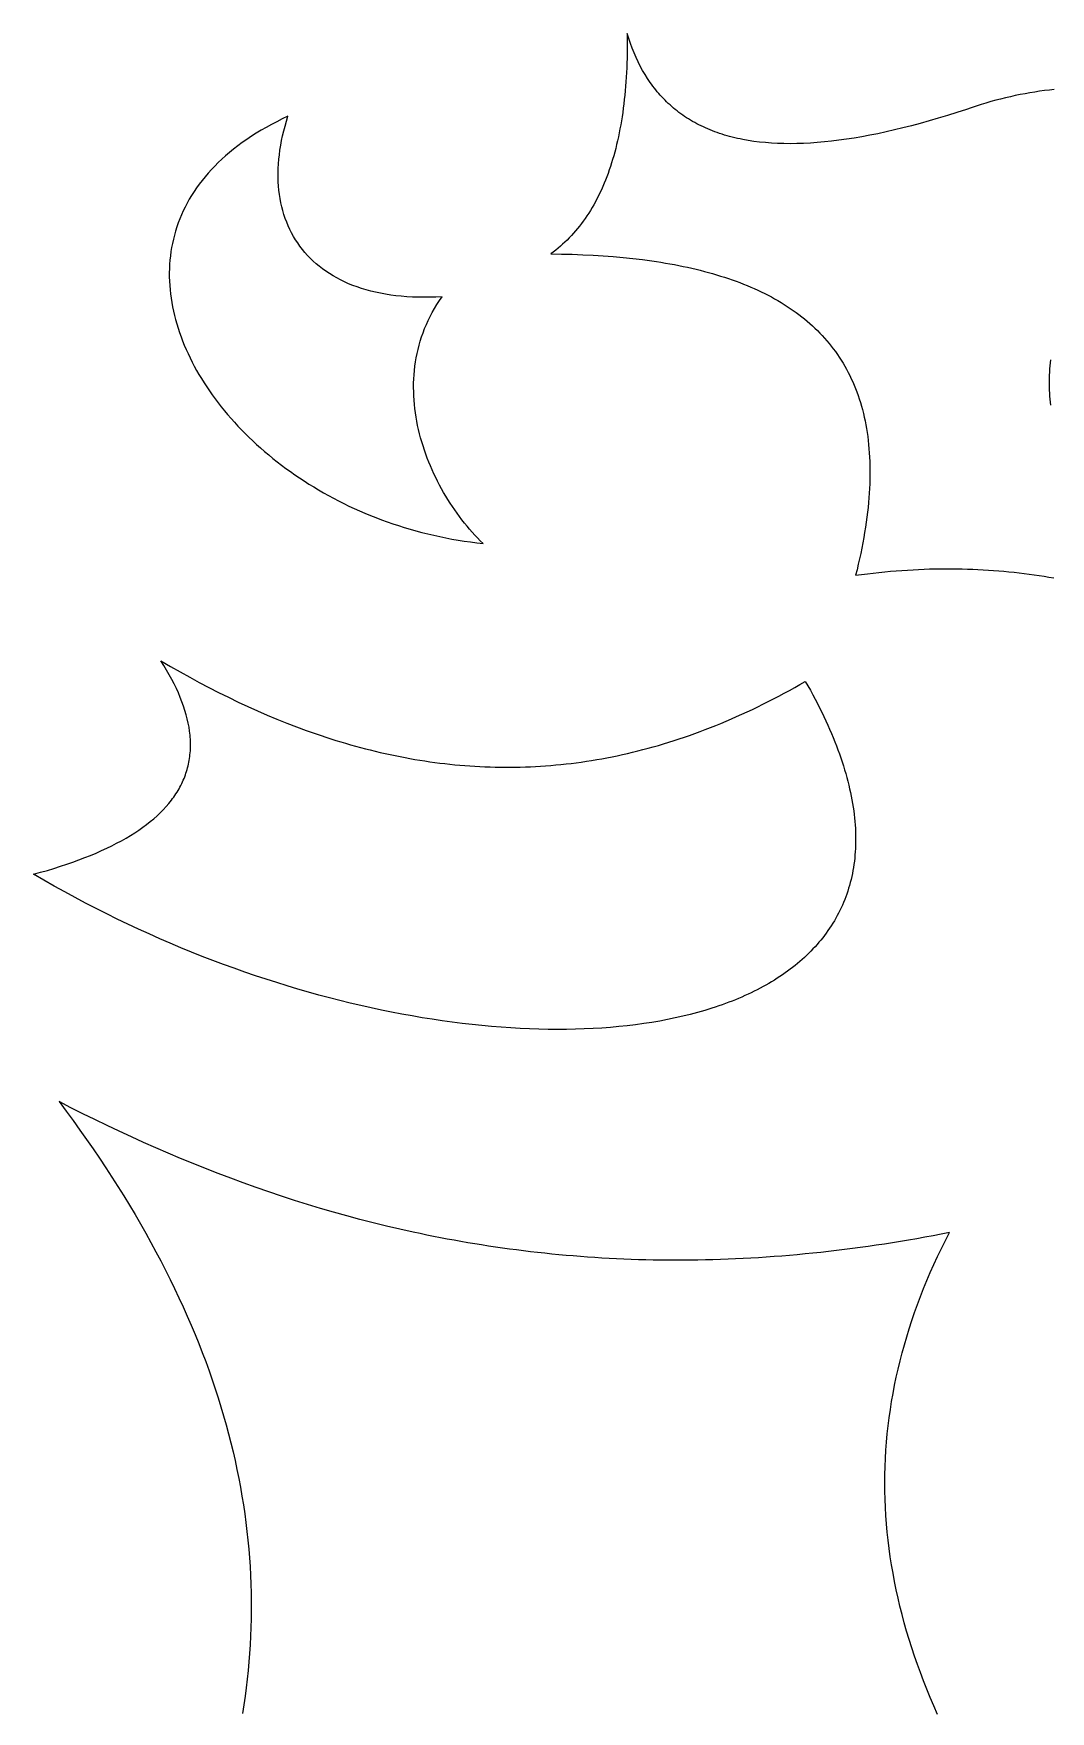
# Model space of a CAD drawing. Extents: x -4113 to -3113, y 1469 to 2469.
# Drawn here: x -3432.6 to -3379.3, y 1943.8 to 2031.8 of the extents above; entities that cross this region are included whole.
import ezdxf

# ---------------------------------------------------------------- set-up
doc = ezdxf.new("R2010")
doc.units = 0
doc.layers.add('PLAN_1', color=18, linetype='CONTINUOUS')

msp = doc.modelspace()

# ---------------------------------------------------------------- linework, layer by layer
at = {"layer": 'PLAN_1'}
for points in [[(-3379.116, 2028.875), (-3379.371, 2028.847), (-3379.626, 2028.816), (-3379.882, 2028.781), (-3380.137, 2028.742), (-3380.393, 2028.701), (-3380.649, 2028.655), (-3380.905, 2028.606), (-3381.161, 2028.553), (-3381.417, 2028.497), (-3381.673, 2028.438), (-3381.93, 2028.374), (-3382.186, 2028.307), (-3382.442, 2028.237), (-3382.698, 2028.162), (-3382.954, 2028.084), (-3383.209, 2028.003), (-3383.465, 2027.918), (-3383.72, 2027.829), (-3384.219, 2027.667), (-3384.71, 2027.512), (-3385.193, 2027.366), (-3385.669, 2027.227), (-3386.137, 2027.096), (-3386.597, 2026.973), (-3387.049, 2026.858), (-3387.494, 2026.751), (-3387.932, 2026.651), (-3388.362, 2026.558), (-3388.784, 2026.474), (-3389.199, 2026.397), (-3389.607, 2026.327), (-3390.007, 2026.265), (-3390.4, 2026.21), (-3390.785, 2026.163), (-3391.164, 2026.123), (-3391.535, 2026.09), (-3391.899, 2026.064), (-3392.256, 2026.046), (-3392.606, 2026.035), (-3392.949, 2026.031), (-3393.284, 2026.035), (-3393.613, 2026.045), (-3393.935, 2026.062), (-3394.25, 2026.087), (-3394.558, 2026.118), (-3394.859, 2026.156), (-3395.154, 2026.201), (-3395.442, 2026.253), (-3395.583, 2026.282), (-3395.723, 2026.312), (-3395.861, 2026.344), (-3395.997, 2026.377), (-3396.132, 2026.413), (-3396.265, 2026.45), (-3396.397, 2026.488), (-3396.526, 2026.529), (-3396.655, 2026.57), (-3396.781, 2026.614), (-3396.906, 2026.659), (-3397.029, 2026.706), (-3397.151, 2026.755), (-3397.271, 2026.805), (-3397.39, 2026.857), (-3397.506, 2026.91), (-3397.622, 2026.965), (-3397.735, 2027.022), (-3397.847, 2027.08), (-3397.958, 2027.14), (-3398.067, 2027.201), (-3398.174, 2027.265), (-3398.28, 2027.329), (-3398.384, 2027.395), (-3398.487, 2027.463), (-3398.588, 2027.533), (-3398.687, 2027.604), (-3398.785, 2027.676), (-3398.882, 2027.75), (-3398.977, 2027.826), (-3399.07, 2027.903), (-3399.162, 2027.982), (-3399.253, 2028.062), (-3399.341, 2028.144), (-3399.429, 2028.228), (-3399.515, 2028.313), (-3399.599, 2028.399), (-3399.682, 2028.487), (-3399.763, 2028.576), (-3399.843, 2028.667), (-3399.921, 2028.76), (-3399.998, 2028.854), (-3400.074, 2028.949), (-3400.148, 2029.046), (-3400.22, 2029.145), (-3400.291, 2029.245), (-3400.361, 2029.346), (-3400.429, 2029.449), (-3400.561, 2029.659), (-3400.687, 2029.875), (-3400.808, 2030.097), (-3400.923, 2030.324), (-3401.032, 2030.557), (-3401.136, 2030.796), (-3401.234, 2031.04), (-3401.327, 2031.29), (-3401.414, 2031.546), (-3401.496, 2031.807), (-3401.493, 2031.542), (-3401.493, 2031.28), (-3401.494, 2031.021), (-3401.498, 2030.764), (-3401.503, 2030.51), (-3401.511, 2030.258), (-3401.521, 2030.009), (-3401.532, 2029.763), (-3401.546, 2029.52), (-3401.562, 2029.279), (-3401.58, 2029.041), (-3401.6, 2028.805), (-3401.623, 2028.572), (-3401.647, 2028.342), (-3401.673, 2028.115), (-3401.701, 2027.89), (-3401.732, 2027.668), (-3401.764, 2027.448), (-3401.799, 2027.231), (-3401.836, 2027.017), (-3401.874, 2026.806), (-3401.915, 2026.597), (-3401.958, 2026.391), (-3402.003, 2026.187), (-3402.05, 2025.986), (-3402.099, 2025.788), (-3402.15, 2025.593), (-3402.203, 2025.4), (-3402.258, 2025.21), (-3402.316, 2025.023), (-3402.375, 2024.838), (-3402.437, 2024.656), (-3402.5, 2024.477), (-3402.566, 2024.3), (-3402.633, 2024.126), (-3402.703, 2023.955), (-3402.775, 2023.786), (-3402.849, 2023.62), (-3402.925, 2023.457), (-3403.003, 2023.297), (-3403.083, 2023.139), (-3403.165, 2022.984), (-3403.249, 2022.832), (-3403.335, 2022.682), (-3403.424, 2022.535), (-3403.514, 2022.391), (-3403.607, 2022.249), (-3403.701, 2022.11), (-3403.798, 2021.974), (-3403.897, 2021.84), (-3403.997, 2021.71), (-3404.1, 2021.582), (-3404.205, 2021.456), (-3404.312, 2021.334), (-3404.421, 2021.214), (-3404.532, 2021.096), (-3404.645, 2020.982), (-3404.761, 2020.87), (-3404.878, 2020.761), (-3404.997, 2020.655), (-3405.119, 2020.551), (-3405.242, 2020.45), (-3405.368, 2020.352), (-3405.495, 2020.256), (-3404.931, 2020.249), (-3404.375, 2020.235), (-3403.826, 2020.214), (-3403.285, 2020.188), (-3402.752, 2020.155), (-3402.227, 2020.115), (-3401.71, 2020.069), (-3401.202, 2020.016), (-3400.702, 2019.956), (-3400.455, 2019.923), (-3400.21, 2019.889), (-3399.968, 2019.853), (-3399.728, 2019.816), (-3399.49, 2019.776), (-3399.254, 2019.735), (-3399.02, 2019.692), (-3398.788, 2019.647), (-3398.559, 2019.6), (-3398.332, 2019.551), (-3398.108, 2019.501), (-3397.885, 2019.449), (-3397.665, 2019.395), (-3397.447, 2019.339), (-3397.232, 2019.281), (-3397.019, 2019.221), (-3396.808, 2019.159), (-3396.6, 2019.095), (-3396.394, 2019.03), (-3396.19, 2018.962), (-3395.989, 2018.893), (-3395.791, 2018.821), (-3395.594, 2018.748), (-3395.401, 2018.672), (-3395.209, 2018.595), (-3395.02, 2018.515), (-3394.834, 2018.434), (-3394.65, 2018.35), (-3394.469, 2018.264), (-3394.291, 2018.177), (-3394.114, 2018.087), (-3393.941, 2017.995), (-3393.77, 2017.901), (-3393.602, 2017.805), (-3393.436, 2017.707), (-3393.273, 2017.606), (-3393.112, 2017.504), (-3392.955, 2017.399), (-3392.799, 2017.292), (-3392.647, 2017.183), (-3392.497, 2017.072), (-3392.35, 2016.958), (-3392.206, 2016.842), (-3392.065, 2016.724), (-3391.926, 2016.604), (-3391.79, 2016.482), (-3391.657, 2016.357), (-3391.527, 2016.23), (-3391.399, 2016.101), (-3391.274, 2015.969), (-3391.152, 2015.835), (-3391.033, 2015.699), (-3390.917, 2015.56), (-3390.804, 2015.419), (-3390.694, 2015.276), (-3390.587, 2015.13), (-3390.482, 2014.982), (-3390.381, 2014.832), (-3390.282, 2014.679), (-3390.187, 2014.524), (-3390.094, 2014.366), (-3390.004, 2014.206), (-3389.918, 2014.043), (-3389.834, 2013.878), (-3389.754, 2013.71), (-3389.677, 2013.54), (-3389.602, 2013.367), (-3389.531, 2013.192), (-3389.463, 2013.015), (-3389.398, 2012.834), (-3389.336, 2012.652), (-3389.278, 2012.466), (-3389.222, 2012.278), (-3389.17, 2012.088), (-3389.121, 2011.895), (-3389.075, 2011.699), (-3389.032, 2011.501), (-3388.993, 2011.3), (-3388.956, 2011.096), (-3388.923, 2010.89), (-3388.894, 2010.681), (-3388.867, 2010.469), (-3388.844, 2010.255), (-3388.825, 2010.038), (-3388.808, 2009.818), (-3388.795, 2009.596), (-3388.785, 2009.37), (-3388.779, 2009.142), (-3388.776, 2008.912), (-3388.777, 2008.678), (-3388.781, 2008.442), (-3388.788, 2008.203), (-3388.799, 2007.961), (-3388.813, 2007.716), (-3388.831, 2007.468), (-3388.852, 2007.218), (-3388.877, 2006.965), (-3388.905, 2006.709), (-3388.937, 2006.45), (-3388.972, 2006.188), (-3389.011, 2005.923), (-3389.054, 2005.655), (-3389.1, 2005.384), (-3389.149, 2005.111), (-3389.203, 2004.834), (-3389.26, 2004.554), (-3389.32, 2004.272), (-3389.385, 2003.986), (-3389.453, 2003.698), (-3389.524, 2003.406), (-3389.216, 2003.448), (-3388.91, 2003.486), (-3388.605, 2003.522), (-3388.302, 2003.556), (-3388.001, 2003.586), (-3387.701, 2003.614), (-3387.403, 2003.639), (-3387.106, 2003.661), (-3386.811, 2003.681), (-3386.518, 2003.698), (-3386.226, 2003.713), (-3385.935, 2003.725), (-3385.647, 2003.734), (-3385.359, 2003.741), (-3385.074, 2003.746), (-3384.789, 2003.748), (-3384.507, 2003.748), (-3384.225, 2003.745), (-3383.945, 2003.74), (-3383.667, 2003.732), (-3383.39, 2003.723), (-3383.114, 2003.71), (-3382.84, 2003.696), (-3382.567, 2003.679), (-3382.295, 2003.661), (-3382.025, 2003.64), (-3381.756, 2003.616), (-3381.489, 2003.591), (-3381.223, 2003.563), (-3380.958, 2003.534), (-3380.694, 2003.502), (-3380.432, 2003.468), (-3380.17, 2003.433), (-3379.91, 2003.395), (-3379.652, 2003.355), (-3379.394, 2003.313), (-3379.138, 2003.27)], [(-3379.301, 2012.326), (-3379.318, 2012.481), (-3379.333, 2012.637), (-3379.346, 2012.793), (-3379.356, 2012.95), (-3379.364, 2013.107), (-3379.37, 2013.265), (-3379.372, 2013.423), (-3379.372, 2013.582), (-3379.37, 2013.741), (-3379.365, 2013.901), (-3379.357, 2014.061), (-3379.347, 2014.222), (-3379.334, 2014.383), (-3379.318, 2014.545), (-3379.3, 2014.708)], [(-3385.236, 1943.682), (-3385.43, 1944.12), (-3385.616, 1944.557), (-3385.795, 1944.994), (-3385.967, 1945.431), (-3386.133, 1945.868), (-3386.291, 1946.304), (-3386.442, 1946.74), (-3386.586, 1947.175), (-3386.723, 1947.611), (-3386.853, 1948.046), (-3386.976, 1948.48), (-3387.092, 1948.914), (-3387.201, 1949.348), (-3387.303, 1949.782), (-3387.398, 1950.215), (-3387.485, 1950.648), (-3387.566, 1951.081), (-3387.64, 1951.513), (-3387.707, 1951.945), (-3387.766, 1952.376), (-3387.819, 1952.808), (-3387.865, 1953.239), (-3387.903, 1953.669), (-3387.935, 1954.099), (-3387.959, 1954.529), (-3387.977, 1954.959), (-3387.987, 1955.388), (-3387.991, 1955.817), (-3387.987, 1956.246), (-3387.976, 1956.674), (-3387.959, 1957.102), (-3387.934, 1957.529), (-3387.902, 1957.957), (-3387.864, 1958.384), (-3387.818, 1958.81), (-3387.765, 1959.236), (-3387.705, 1959.662), (-3387.638, 1960.088), (-3387.564, 1960.513), (-3387.483, 1960.938), (-3387.395, 1961.362), (-3387.3, 1961.786), (-3387.198, 1962.21), (-3387.089, 1962.634), (-3386.973, 1963.057), (-3386.85, 1963.48), (-3386.72, 1963.902), (-3386.582, 1964.324), (-3386.438, 1964.746), (-3386.287, 1965.167), (-3386.128, 1965.588), (-3385.963, 1966.009), (-3385.791, 1966.429), (-3385.611, 1966.849), (-3385.425, 1967.269), (-3385.231, 1967.688), (-3385.031, 1968.107), (-3384.823, 1968.526), (-3384.609, 1968.944), (-3385.04, 1968.86), (-3385.469, 1968.778), (-3385.898, 1968.698), (-3386.325, 1968.622), (-3386.751, 1968.548), (-3387.175, 1968.476), (-3387.599, 1968.408), (-3388.021, 1968.341), (-3388.442, 1968.278), (-3388.861, 1968.217), (-3389.28, 1968.158), (-3389.697, 1968.102), (-3390.113, 1968.049), (-3390.528, 1967.998), (-3390.942, 1967.949), (-3391.354, 1967.903), (-3391.765, 1967.86), (-3392.175, 1967.819), (-3392.584, 1967.78), (-3392.992, 1967.744), (-3393.398, 1967.711), (-3393.803, 1967.679), (-3394.208, 1967.651), (-3394.611, 1967.624), (-3395.012, 1967.6), (-3395.413, 1967.579), (-3395.813, 1967.559), (-3396.211, 1967.543), (-3396.608, 1967.528), (-3397.005, 1967.516), (-3397.4, 1967.506), (-3397.794, 1967.499), (-3398.187, 1967.493), (-3398.578, 1967.49), (-3398.969, 1967.49), (-3399.359, 1967.491), (-3399.747, 1967.495), (-3400.134, 1967.501), (-3400.521, 1967.51), (-3400.906, 1967.52), (-3401.29, 1967.533), (-3401.673, 1967.548), (-3402.056, 1967.565), (-3402.437, 1967.585), (-3402.817, 1967.606), (-3403.196, 1967.63), (-3403.574, 1967.656), (-3403.95, 1967.683), (-3404.326, 1967.714), (-3404.701, 1967.746), (-3405.075, 1967.78), (-3405.448, 1967.816), (-3405.82, 1967.855), (-3406.191, 1967.895), (-3406.561, 1967.938), (-3406.93, 1967.982), (-3407.298, 1968.029), (-3407.665, 1968.078), (-3408.031, 1968.128), (-3408.396, 1968.181), (-3408.76, 1968.236), (-3409.123, 1968.292), (-3409.485, 1968.351), (-3409.846, 1968.411), (-3410.207, 1968.474), (-3410.566, 1968.538), (-3410.925, 1968.604), (-3411.282, 1968.672), (-3411.639, 1968.742), (-3411.995, 1968.814), (-3412.35, 1968.888), (-3412.704, 1968.964), (-3413.409, 1969.121), (-3414.111, 1969.285), (-3414.809, 1969.456), (-3415.504, 1969.635), (-3416.196, 1969.82), (-3416.884, 1970.012), (-3417.569, 1970.212), (-3418.251, 1970.418), (-3418.929, 1970.63), (-3419.604, 1970.849), (-3420.277, 1971.075), (-3420.946, 1971.307), (-3421.612, 1971.545), (-3422.275, 1971.79), (-3422.935, 1972.04), (-3423.593, 1972.297), (-3424.247, 1972.56), (-3424.899, 1972.828), (-3425.548, 1973.102), (-3426.194, 1973.382), (-3426.837, 1973.667), (-3427.478, 1973.958), (-3428.117, 1974.254), (-3428.752, 1974.555), (-3429.386, 1974.862), (-3430.016, 1975.173), (-3430.645, 1975.49), (-3431.271, 1975.812), (-3430.898, 1975.313), (-3430.533, 1974.816), (-3430.176, 1974.319), (-3429.825, 1973.824), (-3429.483, 1973.329), (-3429.147, 1972.835), (-3428.819, 1972.341), (-3428.499, 1971.849), (-3428.185, 1971.358), (-3427.879, 1970.867), (-3427.58, 1970.377), (-3427.289, 1969.888), (-3427.004, 1969.4), (-3426.727, 1968.913), (-3426.457, 1968.426), (-3426.194, 1967.94), (-3425.938, 1967.455), (-3425.689, 1966.971), (-3425.447, 1966.488), (-3425.212, 1966.005), (-3424.984, 1965.524), (-3424.763, 1965.043), (-3424.549, 1964.563), (-3424.342, 1964.083), (-3424.142, 1963.605), (-3423.949, 1963.127), (-3423.762, 1962.65), (-3423.583, 1962.174), (-3423.41, 1961.698), (-3423.243, 1961.224), (-3423.084, 1960.75), (-3422.931, 1960.277), (-3422.785, 1959.805), (-3422.645, 1959.333), (-3422.512, 1958.862), (-3422.386, 1958.392), (-3422.266, 1957.923), (-3422.153, 1957.454), (-3422.046, 1956.987), (-3421.945, 1956.519), (-3421.851, 1956.053), (-3421.764, 1955.588), (-3421.683, 1955.123), (-3421.608, 1954.659), (-3421.54, 1954.195), (-3421.477, 1953.733), (-3421.422, 1953.271), (-3421.372, 1952.81), (-3421.329, 1952.349), (-3421.292, 1951.889), (-3421.261, 1951.43), (-3421.236, 1950.972), (-3421.217, 1950.514), (-3421.204, 1950.057), (-3421.198, 1949.601), (-3421.197, 1949.146), (-3421.203, 1948.691), (-3421.214, 1948.237), (-3421.231, 1947.783), (-3421.255, 1947.331), (-3421.284, 1946.878), (-3421.319, 1946.427), (-3421.36, 1945.976), (-3421.407, 1945.526), (-3421.459, 1945.077), (-3421.518, 1944.628), (-3421.582, 1944.18), (-3421.651, 1943.733)]]:
    msp.add_lwpolyline(points, dxfattribs=at)
for points in [[(-3419.272, 2027.473), (-3419.57, 2027.332), (-3419.86, 2027.187), (-3420.142, 2027.04), (-3420.416, 2026.889), (-3420.683, 2026.735), (-3420.941, 2026.579), (-3421.192, 2026.419), (-3421.435, 2026.256), (-3421.671, 2026.091), (-3421.899, 2025.923), (-3422.12, 2025.752), (-3422.333, 2025.579), (-3422.538, 2025.403), (-3422.737, 2025.225), (-3422.927, 2025.044), (-3423.111, 2024.861), (-3423.287, 2024.676), (-3423.457, 2024.488), (-3423.619, 2024.299), (-3423.774, 2024.107), (-3423.922, 2023.913), (-3424.063, 2023.717), (-3424.197, 2023.519), (-3424.324, 2023.32), (-3424.444, 2023.119), (-3424.557, 2022.916), (-3424.664, 2022.711), (-3424.764, 2022.505), (-3424.857, 2022.297), (-3424.944, 2022.088), (-3425.024, 2021.878), (-3425.098, 2021.666), (-3425.165, 2021.453), (-3425.226, 2021.239), (-3425.28, 2021.024), (-3425.328, 2020.807), (-3425.37, 2020.59), (-3425.405, 2020.372), (-3425.434, 2020.152), (-3425.457, 2019.932), (-3425.474, 2019.712), (-3425.485, 2019.491), (-3425.49, 2019.269), (-3425.49, 2019.046), (-3425.483, 2018.823), (-3425.47, 2018.6), (-3425.451, 2018.376), (-3425.427, 2018.152), (-3425.397, 2017.928), (-3425.362, 2017.704), (-3425.32, 2017.48), (-3425.274, 2017.255), (-3425.221, 2017.031), (-3425.163, 2016.807), (-3425.1, 2016.583), (-3425.032, 2016.359), (-3424.958, 2016.135), (-3424.878, 2015.912), (-3424.794, 2015.69), (-3424.704, 2015.467), (-3424.609, 2015.246), (-3424.51, 2015.025), (-3424.405, 2014.804), (-3424.295, 2014.585), (-3424.18, 2014.366), (-3424.06, 2014.148), (-3423.936, 2013.932), (-3423.806, 2013.716), (-3423.672, 2013.501), (-3423.533, 2013.287), (-3423.39, 2013.075), (-3423.241, 2012.864), (-3423.089, 2012.654), (-3422.931, 2012.446), (-3422.77, 2012.239), (-3422.604, 2012.033), (-3422.433, 2011.83), (-3422.258, 2011.628), (-3422.079, 2011.427), (-3421.896, 2011.229), (-3421.708, 2011.032), (-3421.516, 2010.837), (-3421.321, 2010.644), (-3421.121, 2010.453), (-3420.917, 2010.265), (-3420.709, 2010.078), (-3420.498, 2009.894), (-3420.282, 2009.712), (-3420.063, 2009.533), (-3419.84, 2009.356), (-3419.613, 2009.181), (-3419.383, 2009.009), (-3419.148, 2008.84), (-3418.911, 2008.673), (-3418.67, 2008.509), (-3418.425, 2008.348), (-3418.177, 2008.19), (-3417.926, 2008.035), (-3417.671, 2007.883), (-3417.413, 2007.733), (-3417.152, 2007.587), (-3416.887, 2007.445), (-3416.62, 2007.305), (-3416.349, 2007.169), (-3416.075, 2007.036), (-3415.799, 2006.907), (-3415.519, 2006.782), (-3415.237, 2006.659), (-3414.951, 2006.541), (-3414.663, 2006.426), (-3414.372, 2006.316), (-3414.078, 2006.209), (-3413.782, 2006.105), (-3413.483, 2006.006), (-3413.182, 2005.911), (-3412.878, 2005.82), (-3412.571, 2005.734), (-3412.262, 2005.651), (-3411.951, 2005.573), (-3411.637, 2005.499), (-3411.322, 2005.43), (-3411.003, 2005.365), (-3410.683, 2005.305), (-3410.361, 2005.249), (-3410.036, 2005.198), (-3409.71, 2005.152), (-3409.381, 2005.111), (-3409.051, 2005.074), (-3409.194, 2005.217), (-3409.337, 2005.362), (-3409.477, 2005.512), (-3409.616, 2005.665), (-3409.754, 2005.822), (-3409.889, 2005.982), (-3410.022, 2006.145), (-3410.154, 2006.312), (-3410.283, 2006.481), (-3410.41, 2006.654), (-3410.534, 2006.83), (-3410.656, 2007.008), (-3410.775, 2007.19), (-3410.892, 2007.374), (-3411.006, 2007.56), (-3411.117, 2007.75), (-3411.226, 2007.941), (-3411.331, 2008.135), (-3411.433, 2008.331), (-3411.532, 2008.53), (-3411.627, 2008.73), (-3411.719, 2008.932), (-3411.807, 2009.136), (-3411.892, 2009.342), (-3411.973, 2009.55), (-3412.051, 2009.759), (-3412.124, 2009.97), (-3412.193, 2010.183), (-3412.259, 2010.396), (-3412.32, 2010.611), (-3412.376, 2010.827), (-3412.429, 2011.044), (-3412.477, 2011.262), (-3412.52, 2011.481), (-3412.558, 2011.7), (-3412.592, 2011.921), (-3412.621, 2012.142), (-3412.645, 2012.363), (-3412.663, 2012.585), (-3412.677, 2012.808), (-3412.685, 2013.03), (-3412.688, 2013.253), (-3412.686, 2013.476), (-3412.677, 2013.698), (-3412.664, 2013.921), (-3412.644, 2014.143), (-3412.619, 2014.366), (-3412.587, 2014.587), (-3412.55, 2014.809), (-3412.506, 2015.029), (-3412.456, 2015.249), (-3412.4, 2015.469), (-3412.338, 2015.687), (-3412.269, 2015.905), (-3412.193, 2016.121), (-3412.11, 2016.337), (-3412.021, 2016.551), (-3411.925, 2016.764), (-3411.821, 2016.976), (-3411.711, 2017.186), (-3411.593, 2017.394), (-3411.468, 2017.601), (-3411.336, 2017.806), (-3411.196, 2018.01), (-3411.519, 2017.992), (-3411.837, 2017.982), (-3412.148, 2017.978), (-3412.454, 2017.981), (-3412.754, 2017.991), (-3413.047, 2018.008), (-3413.335, 2018.031), (-3413.616, 2018.06), (-3413.891, 2018.096), (-3414.161, 2018.138), (-3414.424, 2018.187), (-3414.681, 2018.241), (-3414.932, 2018.302), (-3415.177, 2018.369), (-3415.416, 2018.441), (-3415.648, 2018.519), (-3415.874, 2018.603), (-3416.095, 2018.693), (-3416.309, 2018.788), (-3416.516, 2018.889), (-3416.718, 2018.995), (-3416.913, 2019.106), (-3417.102, 2019.223), (-3417.285, 2019.344), (-3417.461, 2019.471), (-3417.631, 2019.603), (-3417.795, 2019.739), (-3417.952, 2019.881), (-3418.103, 2020.027), (-3418.248, 2020.178), (-3418.386, 2020.333), (-3418.518, 2020.493), (-3418.643, 2020.657), (-3418.762, 2020.826), (-3418.875, 2020.998), (-3418.981, 2021.175), (-3419.081, 2021.356), (-3419.174, 2021.541), (-3419.261, 2021.73), (-3419.341, 2021.923), (-3419.415, 2022.119), (-3419.482, 2022.319), (-3419.542, 2022.522), (-3419.596, 2022.729), (-3419.643, 2022.94), (-3419.684, 2023.154), (-3419.718, 2023.371), (-3419.746, 2023.591), (-3419.767, 2023.814), (-3419.781, 2024.04), (-3419.788, 2024.269), (-3419.789, 2024.501), (-3419.783, 2024.736), (-3419.771, 2024.973), (-3419.751, 2025.213), (-3419.725, 2025.455), (-3419.692, 2025.7), (-3419.653, 2025.947), (-3419.606, 2026.196), (-3419.553, 2026.447), (-3419.493, 2026.701), (-3419.426, 2026.956), (-3419.353, 2027.214)], [(-3432.604, 1987.73), (-3432.239, 1987.83), (-3431.883, 1987.933), (-3431.535, 1988.038), (-3431.195, 1988.146), (-3430.863, 1988.256), (-3430.539, 1988.369), (-3430.224, 1988.483), (-3429.917, 1988.6), (-3429.619, 1988.72), (-3429.328, 1988.842), (-3429.046, 1988.966), (-3428.773, 1989.093), (-3428.507, 1989.222), (-3428.25, 1989.353), (-3428.001, 1989.487), (-3427.76, 1989.623), (-3427.528, 1989.762), (-3427.304, 1989.903), (-3427.088, 1990.046), (-3426.88, 1990.192), (-3426.681, 1990.34), (-3426.49, 1990.49), (-3426.307, 1990.643), (-3426.133, 1990.798), (-3425.966, 1990.955), (-3425.808, 1991.115), (-3425.659, 1991.277), (-3425.517, 1991.442), (-3425.384, 1991.609), (-3425.321, 1991.693), (-3425.259, 1991.778), (-3425.2, 1991.864), (-3425.143, 1991.95), (-3425.088, 1992.036), (-3425.034, 1992.124), (-3424.983, 1992.212), (-3424.934, 1992.3), (-3424.888, 1992.389), (-3424.843, 1992.479), (-3424.8, 1992.569), (-3424.759, 1992.66), (-3424.721, 1992.751), (-3424.684, 1992.843), (-3424.65, 1992.936), (-3424.617, 1993.029), (-3424.587, 1993.123), (-3424.558, 1993.217), (-3424.532, 1993.312), (-3424.508, 1993.407), (-3424.486, 1993.503), (-3424.466, 1993.6), (-3424.448, 1993.697), (-3424.432, 1993.795), (-3424.418, 1993.894), (-3424.407, 1993.993), (-3424.397, 1994.092), (-3424.389, 1994.192), (-3424.384, 1994.293), (-3424.38, 1994.394), (-3424.379, 1994.496), (-3424.38, 1994.599), (-3424.382, 1994.702), (-3424.387, 1994.806), (-3424.394, 1994.91), (-3424.403, 1995.015), (-3424.427, 1995.226), (-3424.459, 1995.44), (-3424.5, 1995.656), (-3424.549, 1995.875), (-3424.606, 1996.096), (-3424.672, 1996.319), (-3424.745, 1996.544), (-3424.827, 1996.772), (-3424.918, 1997.002), (-3425.016, 1997.234), (-3425.123, 1997.469), (-3425.238, 1997.706), (-3425.362, 1997.946), (-3425.493, 1998.187), (-3425.633, 1998.432), (-3425.782, 1998.678), (-3425.938, 1998.927), (-3425.434, 1998.63), (-3424.929, 1998.341), (-3424.424, 1998.059), (-3423.918, 1997.785), (-3423.412, 1997.517), (-3422.905, 1997.258), (-3422.397, 1997.005), (-3421.889, 1996.76), (-3421.38, 1996.523), (-3420.87, 1996.294), (-3420.36, 1996.073), (-3419.849, 1995.859), (-3419.337, 1995.654), (-3418.824, 1995.456), (-3418.311, 1995.267), (-3418.054, 1995.176), (-3417.797, 1995.087), (-3417.54, 1994.999), (-3417.283, 1994.914), (-3417.025, 1994.831), (-3416.768, 1994.75), (-3416.51, 1994.671), (-3416.252, 1994.595), (-3415.993, 1994.52), (-3415.735, 1994.448), (-3415.476, 1994.378), (-3415.218, 1994.31), (-3414.959, 1994.244), (-3414.699, 1994.181), (-3414.44, 1994.119), (-3414.18, 1994.06), (-3413.921, 1994.003), (-3413.661, 1993.949), (-3413.401, 1993.896), (-3413.14, 1993.846), (-3412.88, 1993.799), (-3412.619, 1993.753), (-3412.358, 1993.71), (-3412.097, 1993.669), (-3411.836, 1993.631), (-3411.574, 1993.595), (-3411.312, 1993.561), (-3411.051, 1993.53), (-3410.788, 1993.5), (-3410.526, 1993.474), (-3410.264, 1993.45), (-3410.001, 1993.428), (-3409.738, 1993.408), (-3409.475, 1993.391), (-3409.211, 1993.377), (-3408.948, 1993.365), (-3408.684, 1993.355), (-3408.42, 1993.348), (-3408.156, 1993.343), (-3407.892, 1993.341), (-3407.627, 1993.341), (-3407.362, 1993.344), (-3407.097, 1993.349), (-3406.832, 1993.357), (-3406.566, 1993.367), (-3406.301, 1993.38), (-3406.035, 1993.396), (-3405.769, 1993.414), (-3405.502, 1993.435), (-3405.236, 1993.458), (-3404.969, 1993.484), (-3404.702, 1993.512), (-3404.435, 1993.543), (-3404.167, 1993.577), (-3403.9, 1993.614), (-3403.632, 1993.653), (-3403.364, 1993.694), (-3403.095, 1993.739), (-3402.827, 1993.786), (-3402.558, 1993.836), (-3402.289, 1993.888), (-3402.019, 1993.944), (-3401.75, 1994.002), (-3401.48, 1994.063), (-3401.21, 1994.126), (-3400.94, 1994.192), (-3400.67, 1994.262), (-3400.399, 1994.333), (-3400.128, 1994.408), (-3399.857, 1994.486), (-3399.585, 1994.566), (-3399.314, 1994.649), (-3399.042, 1994.735), (-3398.77, 1994.824), (-3398.497, 1994.916), (-3398.225, 1995.01), (-3397.952, 1995.108), (-3397.679, 1995.208), (-3397.405, 1995.312), (-3397.132, 1995.418), (-3396.858, 1995.527), (-3396.584, 1995.639), (-3396.309, 1995.754), (-3396.035, 1995.872), (-3395.76, 1995.993), (-3395.485, 1996.117), (-3395.21, 1996.244), (-3394.934, 1996.374), (-3394.658, 1996.507), (-3394.382, 1996.643), (-3394.105, 1996.782), (-3393.829, 1996.924), (-3393.552, 1997.07), (-3393.275, 1997.218), (-3392.997, 1997.369), (-3392.72, 1997.524), (-3392.442, 1997.681), (-3392.163, 1997.842), (-3392.029, 1997.606), (-3391.899, 1997.372), (-3391.773, 1997.139), (-3391.65, 1996.908), (-3391.531, 1996.678), (-3391.415, 1996.45), (-3391.303, 1996.224), (-3391.195, 1995.999), (-3391.09, 1995.775), (-3390.988, 1995.553), (-3390.891, 1995.333), (-3390.797, 1995.114), (-3390.706, 1994.896), (-3390.619, 1994.68), (-3390.535, 1994.466), (-3390.455, 1994.253), (-3390.378, 1994.042), (-3390.304, 1993.832), (-3390.235, 1993.624), (-3390.168, 1993.417), (-3390.105, 1993.212), (-3390.045, 1993.008), (-3389.988, 1992.806), (-3389.935, 1992.605), (-3389.885, 1992.406), (-3389.839, 1992.208), (-3389.796, 1992.012), (-3389.756, 1991.818), (-3389.719, 1991.625), (-3389.685, 1991.433), (-3389.655, 1991.243), (-3389.628, 1991.055), (-3389.604, 1990.868), (-3389.583, 1990.683), (-3389.566, 1990.499), (-3389.551, 1990.316), (-3389.54, 1990.136), (-3389.531, 1989.956), (-3389.526, 1989.779), (-3389.524, 1989.602), (-3389.525, 1989.428), (-3389.529, 1989.254), (-3389.536, 1989.083), (-3389.546, 1988.913), (-3389.559, 1988.744), (-3389.575, 1988.577), (-3389.593, 1988.412), (-3389.615, 1988.248), (-3389.64, 1988.085), (-3389.667, 1987.924), (-3389.698, 1987.765), (-3389.731, 1987.607), (-3389.767, 1987.451), (-3389.806, 1987.296), (-3389.848, 1987.143), (-3389.893, 1986.991), (-3389.94, 1986.841), (-3389.99, 1986.692), (-3390.043, 1986.545), (-3390.099, 1986.4), (-3390.157, 1986.256), (-3390.218, 1986.113), (-3390.282, 1985.972), (-3390.348, 1985.833), (-3390.417, 1985.695), (-3390.489, 1985.558), (-3390.563, 1985.424), (-3390.64, 1985.29), (-3390.72, 1985.159), (-3390.802, 1985.028), (-3390.886, 1984.9), (-3390.974, 1984.773), (-3391.063, 1984.647), (-3391.155, 1984.523), (-3391.25, 1984.4), (-3391.347, 1984.279), (-3391.447, 1984.16), (-3391.549, 1984.042), (-3391.653, 1983.925), (-3391.76, 1983.811), (-3391.869, 1983.697), (-3391.981, 1983.585), (-3392.094, 1983.475), (-3392.211, 1983.367), (-3392.329, 1983.259), (-3392.45, 1983.154), (-3392.573, 1983.05), (-3392.699, 1982.947), (-3392.826, 1982.846), (-3392.956, 1982.747), (-3393.088, 1982.649), (-3393.222, 1982.552), (-3393.359, 1982.457), (-3393.498, 1982.364), (-3393.638, 1982.272), (-3393.781, 1982.182), (-3393.926, 1982.093), (-3394.074, 1982.006), (-3394.223, 1981.921), (-3394.374, 1981.837), (-3394.527, 1981.754), (-3394.683, 1981.673), (-3394.84, 1981.594), (-3395, 1981.516), (-3395.161, 1981.439), (-3395.324, 1981.365), (-3395.49, 1981.291), (-3395.657, 1981.22), (-3395.826, 1981.149), (-3395.997, 1981.081), (-3396.17, 1981.014), (-3396.345, 1980.948), (-3396.522, 1980.884), (-3396.7, 1980.822), (-3396.881, 1980.761), (-3397.063, 1980.701), (-3397.432, 1980.587), (-3397.809, 1980.479), (-3398.192, 1980.378), (-3398.583, 1980.282), (-3398.98, 1980.193), (-3399.383, 1980.11), (-3399.793, 1980.033), (-3400.209, 1979.962), (-3400.631, 1979.897), (-3401.059, 1979.839), (-3401.492, 1979.786), (-3401.932, 1979.74), (-3402.377, 1979.701), (-3402.827, 1979.667), (-3403.283, 1979.64), (-3403.744, 1979.618), (-3404.21, 1979.603), (-3404.68, 1979.595), (-3405.156, 1979.592), (-3405.636, 1979.596), (-3406.121, 1979.605), (-3406.61, 1979.621), (-3407.103, 1979.644), (-3407.6, 1979.672), (-3408.101, 1979.707), (-3408.607, 1979.748), (-3409.115, 1979.795), (-3409.628, 1979.848), (-3410.143, 1979.908), (-3410.663, 1979.974), (-3411.185, 1980.046), (-3411.71, 1980.124), (-3412.238, 1980.208), (-3412.769, 1980.299), (-3413.303, 1980.396), (-3413.839, 1980.499), (-3414.377, 1980.609), (-3414.918, 1980.724), (-3415.461, 1980.846), (-3416.005, 1980.975), (-3416.552, 1981.109), (-3417.1, 1981.25), (-3417.65, 1981.397), (-3418.201, 1981.55), (-3418.754, 1981.709), (-3419.308, 1981.875), (-3419.862, 1982.047), (-3420.418, 1982.225), (-3420.975, 1982.409), (-3421.532, 1982.6), (-3422.089, 1982.797), (-3422.647, 1983), (-3423.206, 1983.209), (-3423.764, 1983.425), (-3424.322, 1983.647), (-3424.88, 1983.875), (-3425.438, 1984.11), (-3425.996, 1984.351), (-3426.553, 1984.598), (-3427.109, 1984.851), (-3427.664, 1985.111), (-3428.219, 1985.377), (-3428.772, 1985.649), (-3429.324, 1985.927), (-3429.875, 1986.212), (-3430.424, 1986.503), (-3430.972, 1986.8), (-3431.518, 1987.104), (-3432.062, 1987.414)]]:
    msp.add_lwpolyline(points, close=True, dxfattribs=at)

doc.saveas('drawing.dxf')
